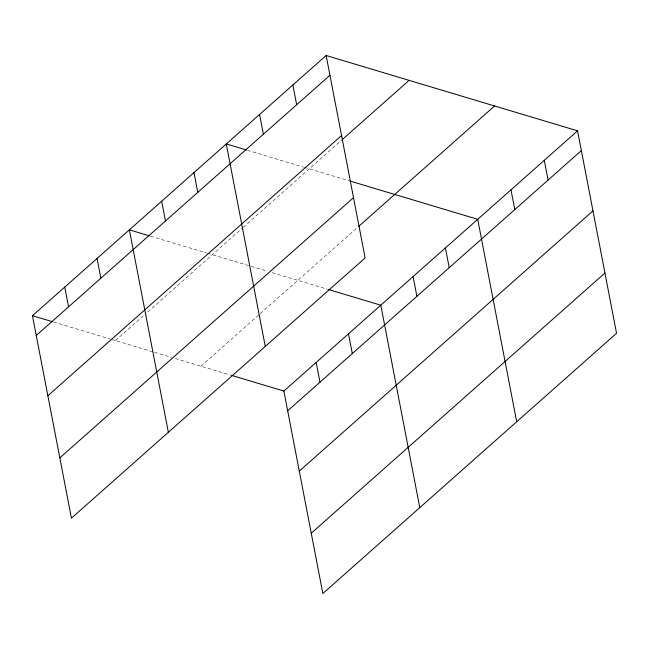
<?xml version="1.0" encoding="UTF-8"?>
<svg xmlns="http://www.w3.org/2000/svg" width="649" height="649" viewBox="0 0 649 649"><rect width="100%" height="100%" fill="white"/><g stroke="black" fill="none" stroke-linecap="round" stroke-linejoin="round"><path stroke-width="0.49" stroke-dasharray="3.25 2.43" d="M115.417 340.579L146.22 313.28M147.729 311.95L242.393 228.075M243.14 227.41L342.542 139.34M200.906 366.19L259.503 314.27M260.257 313.605L357.923 227.069M247.512 150.325L303.464 167.093M304.43 167.385L350.095 181.071M150.592 236.195L206.552 252.964M207.51 253.256L250.327 266.09M251.277 266.374L267.429 271.209M272.174 272.637L327.729 289.284M53.672 322.074L110.598 339.127M111.563 339.419L153.415 351.961M154.365 352.245L171.458 357.372M175.262 358.508L230.809 375.154"/><path stroke-width="0.97" d="M326.139 55.49L365.127 257.945L71.439 518.162L32.45 315.714L326.139 55.49L577.561 130.838L616.55 333.286L322.861 593.511L283.873 391.055L577.561 130.838M36.255 335.468L329.943 75.252M47.864 395.76L341.552 135.536M342.542 139.34L409.113 80.354M59.83 457.878L353.518 197.653M358.678 226.396L494.595 105.974M287.677 410.817L581.366 150.592M299.286 471.109L592.975 210.884M311.252 533.218L604.941 273.002M246.547 150.033L226.282 143.964L265.271 346.42M350.095 181.071L477.713 219.313L516.693 421.761M149.627 235.912L129.37 229.835L168.351 432.291M328.694 289.568L380.793 305.184L419.781 507.64M32.45 315.714L52.707 321.782M231.774 375.447L283.873 391.055M544.276 160.327L548.081 180.089M510.99 189.816L514.803 209.578M445.401 247.934L449.205 267.696M413.097 276.563L416.901 296.317M348.489 333.805L352.293 353.567M292.853 84.978L296.658 104.74M316.177 362.434L319.981 382.196M259.568 114.475L263.372 134.229M193.978 172.585L197.783 192.347M161.674 201.214L165.479 220.976M97.058 258.464L100.871 278.226M64.754 287.085L68.559 306.847"/></g></svg>
